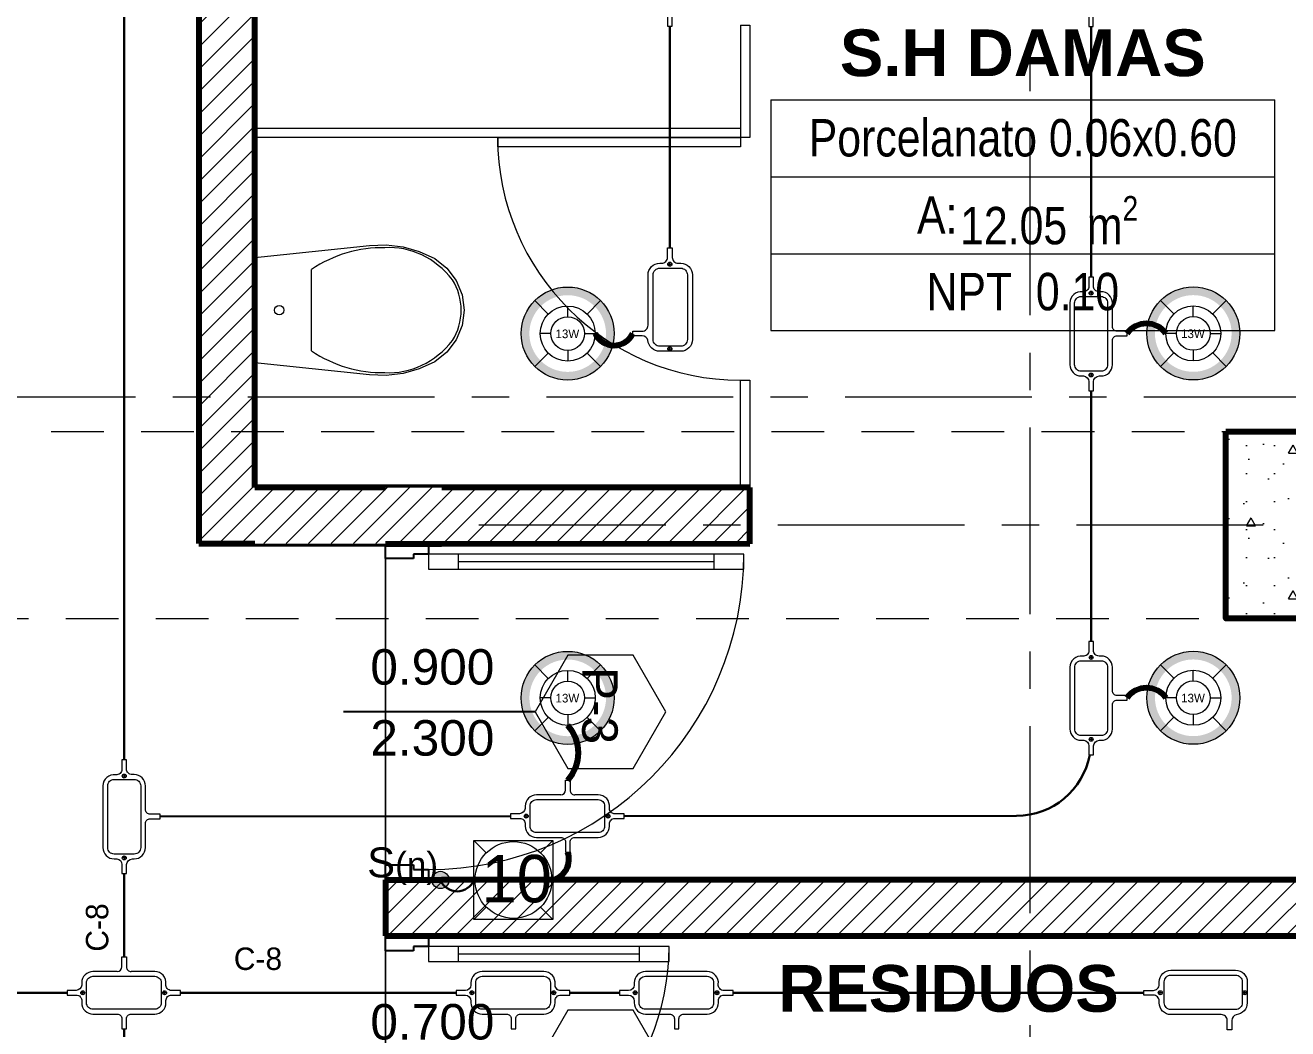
# Model space of a CAD drawing. Header units: inches. Extents: x -38 to 5698, y -33 to 92.
# Drawn here: x 47.355 to 50.736, y 15.802 to 18.487 of the extents above; entities that cross this region are included whole.
import ezdxf
from ezdxf.lldxf.tags import DXFTag

# ---------------------------------------------------------------- set-up
doc = ezdxf.new("R2010")
doc.units = ezdxf.units.IN
doc.header["$MEASUREMENT"] = 0
doc.set_wipeout_variables(frame=1)
for name, pattern in [('CONTINUA', [0]), ('Hidden Line', [0.195611, 0.141111, -0.0545]), ('Punto & Raya', [0.65, 0.5, -0.075, 0, -0.075]), ('Rayas', [0.282222, 0.141111, -0.141111]), ('Wipeout_Contour', [1, 0, -1])]:
    doc.linetypes.add(name, pattern=pattern)
for name, color, linetype, lineweight in [('00 IE CKTO ILUMINACION', 3, 'Continuous', 50), ('00 IE CKTO TOMAS', 111, 'Rayas', 18), ('01 IE LUM LED AD DN570C', 1, 'Continuous', 13), ('ALUMBRADO_CONDUIT', 30, 'CONDUIT1', 30), ('ALUMBRADO_PVC', 6, 'PVC1', 30), ('Bancas', 1, 'Continuous', 13), ('Cable Alumbrado', 150, 'Continuous', 30), ('CABLEADO EXT.', 3, 'PVCSUBT', 30), ('Simb_Alumbrado', 140, 'CONTINUA', 30)]:
    doc.layers.add(name, color=color, linetype=linetype, lineweight=lineweight)
for name, color, linetype in [('02 _ ARQ _ ALB _ Ejes Generales', 7, 'Continuous'), ('02 _ ARQ _ ZON _ Espacio.3D', 7, 'Continuous'), ('08 _ STR _ EXT _ 06 Columnas', 7, 'Continuous'), ('08 _ STR _ EXT _ 09 Vigas', 7, 'Continuous'), ('08 _ STR _ EXT _ 10 Vereda Exterior', 7, 'Continuous'), ('Estructura - 04 MURO', 7, 'Continuous'), ('Interior - Sanitarios', 7, 'Continuous'), ('Marcador - Secciones', 251, 'Continuous')]:
    doc.layers.add(name, color=color, linetype=linetype)
doc.styles.add('Annotative', font='arial.ttf')
doc.styles.add('Estilo_Generado_4', font='swisse.ttf')
doc.styles.add('Estilo_Generado_8', font='arialbd.ttf')
doc.styles.add('Estilo_Generado_9', font='ARIALN.TTF')
doc.styles.add('{18b73a54-fa43-428c-adcb-c1c7bbdf2c84}', font='Simplex.shx')
tags = doc.linetypes.add('CONDUIT', pattern='A,1.5,-0.210535,["con",{18b73a54-fa43-428c-adcb-c1c7bbdf2c84},S=0.2,R=0,X=0,Y=-0.065594],-0.702384', length=2.412919).pattern_tags.tags
tags[6] = DXFTag(74, 10)
tags = doc.linetypes.add('CONDUIT1', pattern='A,1,-0.19772,["con",{18b73a54-fa43-428c-adcb-c1c7bbdf2c84},S=0.2,R=0,X=0,Y=-0.065594],-0.593642', length=1.791362).pattern_tags.tags
tags[6] = DXFTag(74, 10)
tags = doc.linetypes.add('PVC1', pattern='A,1,-0.19772,["PVC",{18b73a54-fa43-428c-adcb-c1c7bbdf2c84},S=0.13,R=0,X=0,Y=-0.061851],-0.507647', length=1.705367).pattern_tags.tags
tags[6] = DXFTag(74, 10)
tags = doc.linetypes.add('PVCSUBT', pattern='A,0.6,-0.3,0.6,-0.075691,["PVC",Standard,S=0.2,R=0,X=0,Y=-0.093724],-0.621005', length=2.196696).pattern_tags.tags
tags[10] = DXFTag(74, 10)
pattern_1 = [(45, (0, 0), (-0.030052038, 0.030052038), [])]

# ---------------------------------------------------------------- blocks, each defined once
blk = doc.blocks.new('LUM DN570C')
at = {"layer": '01 IE LUM LED AD DN570C'}
h = blk.add_hatch(color=256, dxfattribs=at)
edge = h.paths.add_edge_path()
edge.add_arc((0, 0), 0.1344, 0, 360)
edge = h.paths.add_edge_path(flags=17)
edge.add_arc((0, 0), 0.1108, 0, 360)
for p, q in [((-0.0561, 0.0563), (-0.0949, 0.0952)), ((0.0561, 0.0563), (0.0949, 0.0952)), ((-0.0561, -0.0563), (-0.0949, -0.0952)), ((0.0561, -0.0563), (0.0949, -0.0952))]:
    blk.add_line(p, q, dxfattribs=at)
at = {"layer": '01 IE LUM LED AD DN570C', "ltscale": 0.4}
for p, q in [((0, 0.0487), (0, 0.0795)), ((-0.0487, 0), (-0.0795, 0)), ((0.0487, 0), (0.0795, 0)), ((0, -0.0487), (0, -0.0795))]:
    blk.add_line(p, q, dxfattribs=at)
at = {"layer": '01 IE LUM LED AD DN570C'}
for radius in [0.1344, 0.0795]:
    blk.add_circle((0, 0), radius, dxfattribs=at)
at = {"layer": '01 IE LUM LED AD DN570C', "ltscale": 0.4}
blk.add_circle((0, 0), 0.0487, dxfattribs=at)
at = {"color": 1, "linetype": 'ByBlock', "lineweight": 80, "insert": (-0.0353, 0.0117), "char_height": 0.025, "width": 0.622217, "attachment_point": 1}
blk.add_mtext('13W ', dxfattribs=at)
blk = doc.blocks.new('CAJA CONDULET TIPO X')
at = {"layer": 'Simb_Alumbrado', "lineweight": 13}
for p, q in [((78.5283, -4.1616), (78.5283, -4.1519)), ((78.5283, -4.1519), (78.5497, -4.1519)), ((78.5497, -4.1616), (78.5283, -4.1616))]:
    blk.add_line(p, q, dxfattribs=at)
for points in [[(78.6505, -4.1716, -0.414214), (78.6605, -4.1616), (78.6819, -4.1616), (78.6819, -4.1519), (78.6605, -4.1519, -0.414214), (78.6505, -4.1419), (78.6505, -4.0916, 0.414214), (78.6265, -4.0677), (78.6219, -4.0677, -0.414214), (78.6099, -4.0557), (78.6099, -4.0363), (78.6002, -4.0363), (78.6002, -4.056, -0.451917), (78.5867, -4.0678, 0.451917), (78.5597, -4.0916), (78.5597, -4.1419)], [(78.5597, -4.1716), (78.5597, -4.2235, 0.414214), (78.5837, -4.2475), (78.589, -4.2475, -0.334232), (78.6002, -4.2595), (78.6002, -4.2789), (78.6099, -4.2789), (78.6099, -4.2595, -0.455912), (78.6227, -4.2475), (78.6265, -4.2475, 0.414214), (78.6505, -4.2235), (78.6505, -4.1716)]]:
    blk.add_lwpolyline(points, format="xyb", dxfattribs=at)
for points in [[(78.6093, -4.0706), (78.6009, -4.0706)], [(78.6051, -4.0664), (78.6051, -4.0748)], [(78.6093, -4.2454), (78.6009, -4.2454)], [(78.6051, -4.2412), (78.6051, -4.2496)]]:
    blk.add_lwpolyline(points, dxfattribs=at)
blk.add_lwpolyline([(78.6403, -4.0916), (78.6403, -4.2235, -0.414214), (78.6265, -4.2373), (78.5837, -4.2373, -0.414214), (78.5699, -4.2235), (78.5699, -4.0916, -0.414214), (78.5837, -4.0779), (78.6265, -4.0779, -0.414214)], format="xyb", close=True, dxfattribs=at)
for centre in [(78.6051, -4.0706), (78.6051, -4.2454)]:
    blk.add_circle(centre, 0.00419, dxfattribs=at)
for centre, start, end in [((78.5497, -4.1419), 270, 0), ((78.5497, -4.1716), 0, 90)]:
    blk.add_arc(centre, 0.01, start, end, dxfattribs=at)
blk = doc.blocks.new('oval t')
at = {"layer": 'Simb_Alumbrado', "lineweight": 13}
blk.add_lwpolyline([(0.0141, 0.0102, -0.414214), (0.0041, 0.0202), (0.0041, 0.0416), (-0.0056, 0.0416), (-0.0056, 0.0202, -0.414214), (-0.0156, 0.0102), (-0.0659, 0.0102, 0.414214), (-0.0899, -0.0138), (-0.0899, -0.0183, -0.414214), (-0.1019, -0.0303), (-0.1213, -0.0303), (-0.1213, -0.04), (-0.1016, -0.04, -0.451917), (-0.0897, -0.0535, 0.451917), (-0.0659, -0.0805), (0.0659, -0.0805, 0.414214), (0.0899, -0.0566), (0.0899, -0.0512, -0.398753), (0.1019, -0.0401), (0.1213, -0.0401), (0.1213, -0.0304), (0.1019, -0.0304, -0.368669), (0.0899, -0.0176), (0.0899, -0.0138, 0.414214), (0.0659, 0.0102), (0.0141, 0.0102)], format="xyb", dxfattribs=at)
blk.add_lwpolyline([(-0.0659, 0), (0.0659, 0, -0.414214), (0.0797, -0.0138), (0.0797, -0.0566, -0.414214), (0.0659, -0.0703), (-0.0659, -0.0703, -0.414214), (-0.0797, -0.0566), (-0.0797, -0.0138, -0.414214)], format="xyb", close=True, dxfattribs=at)
for points in [[(-0.0911, -0.0352), (-0.0828, -0.0352)], [(-0.0869, -0.031), (-0.0869, -0.0394)], [(0.0837, -0.0352), (0.0921, -0.0352)], [(0.0879, -0.031), (0.0879, -0.0394)]]:
    blk.add_lwpolyline(points, dxfattribs=at)
for centre in [(-0.0869, -0.0352), (0.0879, -0.0352)]:
    blk.add_circle(centre, 0.00419, dxfattribs=at)
blk = doc.blocks.new('CAJA OVAL TIPO L')
at = {"layer": 'Simb_Alumbrado', "lineweight": 13}
blk.add_lwpolyline([(-0.0491, -0.079), (-0.0491, -0.0343, -0.380413), (-0.0258, -0.0088), (-0.0258, -0.0088, 0.341426), (-0.0164, 0.0033), (-0.0164, 0.0236), (-0.0063, 0.0236), (-0.0063, 0.0033, 0.414214), (0.0063, -0.0092), (0.1138, -0.0092, -0.414214), (0.1388, -0.0343), (0.1388, -0.0382, 0.414214), (0.1513, -0.0508), (0.1716, -0.0508), (0.1716, -0.0609), (0.1513, -0.0609, 0.414214), (0.1388, -0.0734), (0.1388, -0.079, -0.414214), (0.1138, -0.104), (-0.0241, -0.104, -0.414214), (-0.0491, -0.079, 0.414214)], format="xyb", dxfattribs=at)
blk.add_lwpolyline([(-0.0241, -0.0199), (0.1138, -0.0199, -0.414214), (0.1282, -0.0343), (0.1282, -0.079, -0.414214), (0.1138, -0.0934), (-0.0241, -0.0934, -0.414214), (-0.0384, -0.079), (-0.0384, -0.0343, -0.414214)], format="xyb", close=True, dxfattribs=at)
for points in [[(-0.0439, -0.0514), (-0.0439, -0.0602)], [(0.1367, -0.0514), (0.1367, -0.0602)], [(-0.0483, -0.0558), (-0.0395, -0.0558)], [(0.1323, -0.0558), (0.1411, -0.0558)]]:
    blk.add_lwpolyline(points, dxfattribs=at)
for centre in [(-0.0439, -0.0558), (0.1367, -0.0558)]:
    blk.add_circle(centre, 0.00438, dxfattribs=at)
blk = doc.blocks.new('ii3t')
at = {"layer": 'Simb_Alumbrado', "lineweight": 5}
h = blk.add_hatch(color=3, dxfattribs=at)
edge = h.paths.add_edge_path()
edge.add_arc((0, 0), 0.0164, 0, 360)
blk.add_circle((0, 0), 0.0164, dxfattribs=at)
blk = doc.blocks.new('100x100x80 adosado')
at = {"layer": 'Simb_Alumbrado', "lineweight": 13}
blk.add_lwpolyline([(-0.0768, 0.0788), (0.0194, 0.0788), (0.0194, -0.0174), (-0.0768, -0.0174)], close=True, dxfattribs=at)
at = {"layer": 'Simb_Alumbrado', "lineweight": 9}
for points in [[(-0.0768, 0.0788), (-0.0618, 0.0638)], [(0.0043, 0.0638), (0.0194, 0.0788)], [(-0.0768, -0.0174), (-0.0618, -0.0023)], [(0.0043, -0.0023), (0.0194, -0.0174)]]:
    blk.add_lwpolyline(points, dxfattribs=at)
blk.add_circle((-0.0287, 0.0307), 0.0467, dxfattribs=at)
at = {"layer": 'Simb_Alumbrado', "lineweight": 9, "insert": (-0.0677, 0.0612), "char_height": 0.05773, "attachment_point": 1}
blk.add_mtext_dynamic_manual_height_columns('10', width=0.119989, gutter_width=12.5, heights=[0], dxfattribs=at)

msp = doc.modelspace()

# ---------------------------------------------------------------- hatches: boundary and pattern name
at = {"layer": '08 _ STR _ EXT _ 06 Columnas', "linetype": 'Continuous', "lineweight": 9}
h = msp.add_hatch(dxfattribs=at)
h.set_pattern_fill('HORMIGÓN_EN_MASA_0002', style=0, pattern_type=2)
h.set_pattern_definition([(0, (0, 0), (0, 0.3897114), [0.024375, -0.200625]), (0, (0.1125, 0.19486), (0, 0.3897114), [0.024375, -0.200625]), (60, (0, 0), (-0.3375, 0.1948557), [0.024375, -0.200625]), (60, (0.225, 0), (-0.3375, 0.1948557), [0.024375, -0.200625]), (120, (0.02437, 0), (0.3375, 0.1948557), [0.024375, -0.200625]), (120, (0.24938, 0), (0.3375, 0.1948557), [0.024375, -0.200625]), (0, (0, 0.0375), (0, 0.075), [0, -0.075, 0, -0.1125]), (45, (0.0375, 0.0375), (-0.05303301, 0.05303301), [0, -0.05625, 0, -0.09375])])
h.paths.add_polyline_path([(50.57, 17.4), (50.57, 16.9), (51.07, 16.9), (51.07, 16.4), (51.57, 16.4), (51.57, 17.4)])
at = {"layer": '08 _ STR _ EXT _ 10 Vereda Exterior', "linetype": 'Continuous', "lineweight": 13}
h = msp.add_hatch(dxfattribs=at)
h.set_pattern_fill('RETÍCULA_100X100_0002', color=251, style=0, pattern_type=2)
h.set_pattern_definition([(360, (3.7574, 18.3027), (0, 2.53199), []), (90, (3.7574, 18.3027), (-3.6, 0), [])])
h.paths.add_polyline_path([(2.17, 3.6213), (4.2913, 1.5), (9.32, 1.5), (9.32, 6.5), (40.52, 6.5), (40.52, 1.5), (52.92, 1.5), (52.92, 19.0859), (51.57, 19.0859), (51.57, 7.2), (9.07, 7.2), (9.07, 7.85), (6.5201, 7.85, -0.414214), (6.2701, 8.1), (6.2701, 8.85, -0.414213), (6.5201, 9.1), (9.07, 9.1), (9.07, 12), (6.5201, 12, -0.414214), (6.2701, 12.25), (6.2701, 13, -0.414213), (6.5201, 13.25), (9.07, 13.25), (9.07, 16.15), (6.5201, 16.15, -0.414214), (6.2701, 16.4), (6.2701, 17.15, -0.414213), (6.5201, 17.4), (8.77, 17.4), (8.7706, 21.0499), (2.17, 21.0499)])

# ---------------------------------------------------------------- linework, layer by layer
at = {"layer": '02 _ ARQ _ ZON _ Espacio.3D', "color": 252, "linetype": 'Continuous', "lineweight": 13}
for p, q in [((49.3511, 18.2878), (49.3511, 17.6701)), ((49.3511, 18.2878), (50.7014, 18.2878)), ((50.7014, 17.6701), (50.7014, 18.2878)), ((49.3511, 18.0819), (50.7014, 18.0819)), ((49.3511, 17.876), (50.7014, 17.876)), ((49.3511, 17.6701), (50.7014, 17.6701))]:
    msp.add_line(p, q, dxfattribs=at)
at = {"layer": '02 _ ARQ _ ZON _ Espacio.3D', "color": 9, "linetype": 'Continuous', "lineweight": 5, "flags": 128}
for points in [[(47.97, 20.1), (47.97, 17.2499), (49.295, 17.2499), (49.295, 17.0999), (48.32, 17.0999), (48.32, 16.1999), (51.32, 16.1999), (51.32, 16.4), (51.07, 16.4), (51.07, 16.9), (50.57, 16.9), (50.57, 17.4), (51.32, 17.4), (51.32, 20.1)], [(48.47, 15.1499), (51.3199, 15.1499), (51.32, 16.0499), (48.32, 16.0499), (48.32, 15.3499), (48.47, 15.3499)]]:
    msp.add_lwpolyline(points, close=True, dxfattribs=at)
at = {"layer": '02 _ ARQ _ ZON _ Espacio.3D', "color": 254, "linetype": 'Continuous', "lineweight": 0, "flags": 128}
msp.add_lwpolyline([(37.77, 7.45), (43.67, 7.45), (43.67, 7.7), (44.07, 7.7), (44.07, 8.1), (44.32, 8.1), (44.32, 16.1), (44.07, 16.1), (44.07, 16.9), (43.47, 16.9), (43.47, 17.4), (44.57, 17.4), (44.57, 16.25), (45.7699, 16.25), (45.7699, 15.5372), (47.42, 15.5372), (47.42, 15.1937), (48.32, 15.1937), (48.32, 15.5372), (48.32, 17.1), (47.82, 17.1), (47.82, 19.05)], dxfattribs=at)
at = {"layer": '08 _ STR _ EXT _ 06 Columnas', "color": 7, "linetype": 'Continuous', "lineweight": 80, "flags": 128}
msp.add_lwpolyline([(50.57, 17.4), (51.57, 17.4), (51.57, 16.4), (51.07, 16.4), (51.07, 16.9), (50.57, 16.9)], close=True, dxfattribs=at)
at = {"layer": '08 _ STR _ EXT _ 09 Vigas', "color": 251, "linetype": 'Hidden Line', "lineweight": 13}
msp.add_line((44.57, 16.9), (51.07, 16.9), dxfattribs=at)
at = {"layer": 'ALUMBRADO_CONDUIT', "color": 30, "lineweight": 30, "ltscale": 0.4, "true_color": 0xf26722}
for p, q in [((47.62, 19.121), (47.62, 16.5211)), ((49.0812, 17.8917), (49.0812, 18.4852)), ((47.62, 16.2169), (47.62, 15.9942)), ((47.4669, 15.898), (47.2068, 15.898)), ((47.7711, 15.898), (48.5091, 15.898)), ((48.8133, 15.898), (48.9463, 15.898)), ((49.2505, 15.898), (50.3504, 15.898)), ((47.62, 15.8017), (47.62, 14.779))]:
    msp.add_line(p, q, dxfattribs=at)
for points in [[(50.2092, 17.8136), (50.2092, 18.4845)], [(50.2093, 16.8385), (50.2093, 17.5094)], [(47.7163, 16.37), (48.6546, 16.3708)]]:
    msp.add_lwpolyline(points, dxfattribs=at)
msp.add_lwpolyline([(48.9588, 16.371), (50.0094, 16.3719, 0.359584), (50.2056, 16.5343)], format="xyb", dxfattribs=at)
at = {"layer": 'CABLEADO EXT.', "color": 3, "lineweight": 80}
for centre, radius, start, end in [((50.3572, 17.6248), 0.0641, 36.0183, 143.9817), ((48.9313, 17.6862), 0.0556, 205.4571, 334.5429), ((50.3574, 16.6497), 0.0641, 36.0183, 143.9817), ((48.7279, 16.5403), 0.1083, 317.4287, 42.5713)]:
    msp.add_arc(centre, radius, start, end, dxfattribs=at)
at = {"layer": 'Estructura - 04 MURO', "color": 165, "linetype": 'Continuous', "lineweight": 25}
for p, q in [((48.395, 17.0599), (48.32, 17.0599)), ((48.435, 17.0719), (48.395, 17.0719)), ((48.395, 17.0719), (48.395, 17.0599)), ((48.32, 16.2399), (48.395, 16.2399)), ((48.395, 16.2399), (48.395, 16.2279)), ((48.395, 16.2279), (48.435, 16.2279)), ((48.395, 16.0099), (48.32, 16.0099)), ((48.435, 16.0219), (48.395, 16.0219)), ((48.395, 16.0219), (48.395, 16.0099))]:
    msp.add_line(p, q, dxfattribs=at)
at = {"layer": 'Estructura - 04 MURO', "color": 165, "linetype": 'Continuous', "lineweight": 15}
for p, q in [((49.279, 17.0719), (48.435, 17.0719)), ((48.435, 17.0719), (48.435, 17.0319)), ((48.515, 17.0319), (48.515, 17.0719)), ((49.199, 17.0719), (49.199, 17.0319)), ((49.279, 17.0319), (49.279, 17.0719)), ((48.435, 17.0319), (49.279, 17.0319)), ((49.079, 16.0219), (48.435, 16.0219)), ((48.435, 16.0219), (48.435, 15.9819)), ((48.515, 15.9819), (48.515, 16.0219)), ((48.999, 16.0219), (48.999, 15.9819)), ((49.079, 15.9819), (49.079, 16.0219)), ((48.435, 15.9819), (49.079, 15.9819))]:
    msp.add_line(p, q, dxfattribs=at)
at = {"layer": 'Estructura - 04 MURO', "color": 152, "linetype": 'Continuous', "lineweight": 25}
msp.add_line((48.72, 16.6499), (48.2075, 16.6499), dxfattribs=at)
at = {"layer": 'Estructura - 04 MURO', "color": 165, "linetype": 'Continuous', "lineweight": 15, "flags": 128}
for points in [[(48.515, 17.0519), (49.199, 17.0519)], [(48.515, 16.0019), (48.999, 16.0019)]]:
    msp.add_lwpolyline(points, dxfattribs=at)
at = {"layer": 'Estructura - 04 MURO', "color": 251, "linetype": 'Continuous', "lineweight": 13, "flags": 128}
for points in [[(49.07, 16.6499), (48.9825, 16.8014), (48.8075, 16.8014), (48.72, 16.6499), (48.8075, 16.4983), (48.9825, 16.4983)], [(49.07, 15.6999), (48.9825, 15.8515), (48.8075, 15.8515), (48.72, 15.6999), (48.8075, 15.5484), (48.9825, 15.5484)]]:
    msp.add_lwpolyline(points, close=True, dxfattribs=at)
at = {"layer": 'Estructura - 04 MURO', "color": 175, "linetype": 'Continuous', "lineweight": 15}
for centre, radius in [((48.435, 17.0719), 0.844), ((48.435, 16.0219), 0.644)]:
    msp.add_arc(centre, radius, 270.0004, 0.0004, dxfattribs=at)
at = {"layer": 'Interior - Sanitarios', "color": 175, "linetype": 'Continuous', "lineweight": 13}
for p, q in [((49.27, 18.4874), (49.295, 18.4874)), ((49.27, 18.4874), (49.27, 18.1874)), ((49.295, 18.4874), (49.295, 18.1874))]:
    msp.add_line(p, q, dxfattribs=at)
at = {"layer": 'Interior - Sanitarios', "color": 251, "linetype": 'Continuous', "lineweight": 13}
for p, q in [((48.1214, 17.7249), (48.1214, 17.8339)), ((48.1214, 17.616), (48.1214, 17.7249))]:
    msp.add_line(p, q, dxfattribs=at)
at = {"layer": 'Interior - Sanitarios', "color": 175, "linetype": 'Continuous', "lineweight": 13, "flags": 128}
msp.add_lwpolyline([(47.97, 18.1874), (47.97, 18.2124), (49.27, 18.2124)], dxfattribs=at)
at = {"layer": 'Interior - Sanitarios', "color": 7, "linetype": 'Continuous', "lineweight": 13, "flags": 128}
msp.add_lwpolyline([(49.27, 18.1624), (48.62, 18.1624), (48.62, 18.1874), (49.27, 18.1874)], close=True, dxfattribs=at)
at = {"layer": 'Interior - Sanitarios', "color": 251, "linetype": 'Continuous', "lineweight": 13, "flags": 128}
msp.add_lwpolyline([(48.3667, 17.8944), (48.4102, 17.8819), (48.4513, 17.8629), (48.4839, 17.8373), (48.5088, 17.8043), (48.5245, 17.766), (48.53, 17.7249), (48.5245, 17.6839), (48.5088, 17.6456), (48.4839, 17.6125), (48.4513, 17.5869), (48.4102, 17.5679), (48.3667, 17.5555), (48.3218, 17.55), (48.2766, 17.5516), (47.97, 17.584), (47.97, 17.8659), (48.2766, 17.8983), (48.3218, 17.8998)], close=True, dxfattribs=at)
at = {"layer": 'Interior - Sanitarios', "color": 175, "linetype": 'Continuous', "lineweight": 13, "flags": 128}
msp.add_lwpolyline([(49.295, 17.2499), (49.27, 17.2499), (49.27, 17.5374), (49.295, 17.5374)], close=True, dxfattribs=at)
at = {"layer": 'Interior - Sanitarios', "color": 251, "linetype": 'Continuous', "lineweight": 13}
msp.add_circle((48.035, 17.7249), 0.0127, dxfattribs=at)
at = {"layer": 'Interior - Sanitarios', "color": 175, "linetype": 'Continuous', "lineweight": 13}
msp.add_arc((49.27, 18.1874), 0.65, 180, 270, dxfattribs=at)
at = {"layer": 'Interior - Sanitarios', "color": 251, "linetype": 'Continuous', "lineweight": 13}
for centre, major_axis, start_param, end_param in [((48.3094, 17.4668), (0, 0.4253), 6.259569, 6.81259), ((48.3307, 17.6355), (0, 0.2569), 5.438328, 6.338917), ((48.4011, 17.7241), (0, 0.1385), 4.71825, 5.344893), ((48.4011, 17.7257), (0, 0.1385), 4.079884, 4.706528), ((48.3094, 17.983), (0, 0.4253), 2.61219, 3.165211), ((48.3307, 17.8144), (0, 0.2569), 3.085865, 3.986454)]:
    msp.add_ellipse(centre, major_axis=major_axis, ratio=0.875546, start_param=start_param, end_param=end_param, dxfattribs=at)

# ---------------------------------------------------------------- block references
at = {"xscale": 1.253906979044094, "yscale": 1.253906979044094, "zscale": 1.253906979044094, "rotation": 270}
for p in [(54.0198, 114.9342), (52.8322, 114.4614)]:
    msp.add_blockref('CAJA CONDULET TIPO X', p, dxfattribs=at)
at = {"layer": '01 IE LUM LED AD DN570C', "color": 1, "lineweight": 5, "xscale": 0.9263905751172247, "yscale": 0.9263905751172247, "zscale": 0.9263905751172247}
for p in [(48.8075, 17.6623), (50.4827, 17.6625), (48.8076, 16.6872), (50.4828, 16.6874)]:
    msp.add_blockref('LUM DN570C', p, dxfattribs=at)
at = {"layer": 'ALUMBRADO_CONDUIT', "linetype": 'CONDUIT', "lineweight": 30, "xscale": 1.253906979044094, "yscale": 1.253906979044094, "zscale": 1.253906979044094}
for p, rotation in [((49.0111, 17.6765), 90), ((50.5656, 15.828), 180)]:
    msp.add_blockref('CAJA OVAL TIPO L', p, dxfattribs=dict(at, rotation=rotation))
at = {"layer": 'Bancas', "color": 252, "true_color": 0x939598, "xscale": 1.253906979044094, "yscale": 1.253906979044094, "zscale": 1.253906979044094}
for p, rotation in [((49.0368, 18.6373), 90), ((50.2531, 18.6366), 270), ((50.2532, 17.6615), 270), ((50.2534, 16.6864), 270), ((47.6641, 16.369), 270), ((48.6612, 15.8538), 180), ((49.0984, 15.8538), 180)]:
    msp.add_blockref('oval t', p, dxfattribs=dict(at, rotation=rotation))

# ---------------------------------------------------------------- texts
at = {"layer": '00 IE CKTO ILUMINACION', "color": 3, "linetype": 'CONTINUA', "lineweight": 15}
msp.add_text('C-8', height=0.06, rotation=90.155, dxfattribs=at).set_placement((47.5775, 16.008))
msp.add_text('C-8', height=0.06, dxfattribs=at).set_placement((47.9135, 15.959))
at = {"layer": '02 _ ARQ _ ZON _ Espacio.3D', "color": 252, "lineweight": 25, "attachment_point": 2}
for s, insert, char_height, style in [('\\A1;{\\pqc;\\pt0;\\fArial|b1|i0|c0|p34;S.H DAMAS}', (50.0262, 18.4762), 0.125, 'Estilo_Generado_8'), ('\\A1;{\\pqc;\\pt0;\\fArial Narrow|b0|i0|c0|p34;}', (49.4493, 18.2672), 0.1, 'Estilo_Generado_9'), ('\\A1;{\\pqc;\\pt0;\\fArial Narrow|b0|i0|c0|p34;Porcelanato 0.06x0.60}', (50.0262, 18.2363), 0.1, 'Estilo_Generado_9'), ('\\A1;{\\pqc;\\pt0;\\fArial Narrow|b0|i0|c0|p34;A: }', (49.7971, 18.03), 0.1, 'Estilo_Generado_9'), ('\\A1;{\\pqc;\\pt0,0.3;\\fArial Narrow|b0|i0|c0|p34;12.05\\fArial Narrow|b0|i0|c0|p34;\\A1{\\H.66x;\\S^  ;}\\fArial Narrow|b0|i0|c0|p34; m\\fArial Narrow|b0|i0|c0|p34;\\A1{\\H.66x;\\S2^  ;}}', (50.0968, 18.0304), 0.1, 'Estilo_Generado_9'), ('\\A1;{\\pqc;\\pt0;\\fArial Narrow|b0|i0|c0|p34;}', (49.7664, 17.8554), 0.1, 'Estilo_Generado_9'), ('\\A1;{\\pqc;\\pt0;\\fArial Narrow|b0|i0|c0|p34;NPT  0.10}', (50.0262, 17.8246), 0.1, 'Estilo_Generado_9'), ('\\A1;{\\pqc;\\pt0;\\fArial|b1|i0|c0|p34;}', (50.2745, 16.0007), 0.125, 'Estilo_Generado_8'), ('\\A1;{\\pqc;\\pt0;\\fArial|b1|i0|c0|p34;RESIDUOS}', (49.8271, 15.9721), 0.125, 'Estilo_Generado_8')]:
    msp.add_mtext(s, dxfattribs=dict(at, insert=insert, char_height=char_height, style=style))
at = {"layer": 'Estructura - 04 MURO', "color": 251, "lineweight": 25, "char_height": 0.095, "attachment_point": 7, "style": 'Estilo_Generado_4'}
for s, insert, rotation in [('\\A1;{\\pql;\\pt0;\\fSwis721 Ex BT|b0|i0|c0|p34;0.900\\fSwis721 Ex BT|b0|i0|c0|p34;\\A1{\\H.66x;\\S^  ;}\\fSwis721 Ex BT|b0|i0|c0|p34;\\fSwis721 Ex BT|b0|i0|c0|p34;}', (48.2791, 16.6948), 0.0004), ('\\A1;{\\pql;\\pt0;\\fSwis721 Ex BT|b0|i0|c0|p34;P-3\\fSwis721 Ex BT|b0|i0|c0|p34;\\fSwis721 Ex BT|b0|i0|c0|p34;\\fSwis721 Ex BT|b0|i0|c0|p34;}', (48.845, 16.7697), 270.0004), ('\\A1;{\\pql;\\pt0;\\fSwis721 Ex BT|b0|i0|c0|p34;2.300\\fSwis721 Ex BT|b0|i0|c0|p34;\\A1{\\H.66x;\\S^  ;}\\fSwis721 Ex BT|b0|i0|c0|p34;\\fSwis721 Ex BT|b0|i0|c0|p34;}', (48.2791, 16.5049), 0.0004), ('\\A1;{\\pql;\\pt0;\\fSwis721 Ex BT|b0|i0|c0|p34;0.700\\fSwis721 Ex BT|b0|i0|c0|p34;\\A1{\\H.66x;\\S^  ;}\\fSwis721 Ex BT|b0|i0|c0|p34;\\fSwis721 Ex BT|b0|i0|c0|p34;}', (48.2791, 15.745), 0.0004)]:
    msp.add_mtext(s, dxfattribs=dict(at, insert=insert, rotation=rotation))

# ---------------------------------------------------------------- next in the draw order: wipeouts: each hides what was drawn before it
at = {"color": 254, "linetype": 'Wipeout_Contour', "lineweight": 0, "ltscale": 152.057372}
msp.add_wipeout([(47.97, 17.25), (47.82, 17.1), (47.97, 17.1)], dxfattribs=at).dxf.layer = 'Estructura - 04 MURO'
at = {"color": 254, "linetype": 'Wipeout_Contour', "lineweight": 0, "ltscale": 207.252359}
msp.add_wipeout([(48.47, 17.1), (49.295, 17.0999), (49.295, 17.2499), (48.47, 17.25)], dxfattribs=at).dxf.layer = 'Estructura - 04 MURO'
at = {"color": 254, "linetype": 'Wipeout_Contour', "lineweight": 0, "ltscale": 209.743868}
msp.add_wipeout([(48.47, 16.0499), (51.32, 16.0499), (51.32, 16.1999), (48.47, 16.1999)], dxfattribs=at).dxf.layer = 'Estructura - 04 MURO'

# ---------------------------------------------------------------- next in the draw order: hatches: boundary and pattern name
at = {"layer": 'Estructura - 04 MURO', "linetype": 'Continuous', "lineweight": 5}
h = msp.add_hatch(dxfattribs=at)
h.set_pattern_fill('LADRILLO_COMÚN_0002', color=252, style=0, pattern_type=2)
h.set_pattern_definition(pattern_1)
h.paths.add_polyline_path([(47.97, 17.25), (47.82, 17.1), (47.97, 17.1)])
h = msp.add_hatch(dxfattribs=at)
h.set_pattern_fill('LADRILLO_COMÚN_0002', color=252, style=0, pattern_type=2)
h.set_pattern_definition(pattern_1)
h.paths.add_polyline_path([(48.47, 17.1), (49.295, 17.0999), (49.295, 17.2499), (48.47, 17.25)])
h = msp.add_hatch(dxfattribs=at)
h.set_pattern_fill('LADRILLO_COMÚN_0002', color=252, style=0, pattern_type=2)
h.set_pattern_definition(pattern_1)
h.paths.add_polyline_path([(48.47, 16.0499), (51.32, 16.0499), (51.32, 16.1999), (48.47, 16.1999)])

# ---------------------------------------------------------------- next in the draw order: linework, layer by layer
at = {"layer": '02 _ ARQ _ ALB _ Ejes Generales', "color": 251, "linetype": 'Punto & Raya', "lineweight": 13}
msp.add_line((48.57, 17.15), (55.57, 17.15), dxfattribs=at)
at = {"layer": 'CABLEADO EXT.', "color": 3, "lineweight": 80}
msp.add_arc((48.7533, 16.2556), 0.0575, 284.8401, 19.2162, dxfattribs=at)
at = {"layer": 'Estructura - 04 MURO', "color": 7, "linetype": 'Continuous', "lineweight": 80, "flags": 128}
for points in [[(49.295, 17.0999), (49.295, 17.2499)], [(48.47, 17.1), (49.295, 17.0999)], [(51.32, 16.1999), (48.47, 16.1999)], [(48.47, 16.0499), (51.32, 16.0499)]]:
    msp.add_lwpolyline(points, dxfattribs=at)
at = {"layer": 'Marcador - Secciones', "color": 251, "linetype": 'Punto & Raya', "lineweight": 13}
msp.add_line((50.0454, 46.2111), (50.0454, 0.9472), dxfattribs=at)

# ---------------------------------------------------------------- next in the draw order: block references
at = {"layer": 'ALUMBRADO_CONDUIT', "linetype": 'PVC1', "lineweight": 35, "xscale": 2.199856799627834, "yscale": 2.199856799627834, "zscale": 2.199856799627834}
msp.add_blockref('100x100x80 adosado', (48.7254, 16.1323), dxfattribs=at)

# ---------------------------------------------------------------- next in the draw order: wipeouts: each hides what was drawn before it
at = {"color": 254, "linetype": 'Wipeout_Contour', "lineweight": 0, "ltscale": 205.686737}
msp.add_wipeout([(47.97, 17.25), (47.97, 20.1), (47.82, 20.1), (47.82, 17.25)], dxfattribs=at).dxf.layer = 'Estructura - 04 MURO'
at = {"color": 254, "linetype": 'Wipeout_Contour', "lineweight": 0, "ltscale": 204.050863}
msp.add_wipeout([(48.32, 16.1999), (48.32, 16.0499), (48.47, 16.0499), (48.47, 16.1999)], dxfattribs=at).dxf.layer = 'Estructura - 04 MURO'

# ---------------------------------------------------------------- next in the draw order: hatches: boundary and pattern name
at = {"layer": 'Estructura - 04 MURO', "linetype": 'Continuous', "lineweight": 5}
h = msp.add_hatch(dxfattribs=at)
h.set_pattern_fill('LADRILLO_COMÚN_0002', color=252, style=0, pattern_type=2)
h.set_pattern_definition(pattern_1)
h.paths.add_polyline_path([(47.97, 17.25), (47.97, 20.1), (47.82, 20.1), (47.82, 17.25)])
h = msp.add_hatch(dxfattribs=at)
h.set_pattern_fill('LADRILLO_COMÚN_0002', color=252, style=0, pattern_type=2)
h.set_pattern_definition(pattern_1)
h.paths.add_polyline_path([(48.32, 16.1999), (48.32, 16.0499), (48.47, 16.0499), (48.47, 16.1999)])

# ---------------------------------------------------------------- next in the draw order: linework, layer by layer
at = {"layer": '08 _ STR _ EXT _ 09 Vigas', "color": 251, "linetype": 'Hidden Line', "lineweight": 13}
msp.add_line((9.57, 17.4), (51.07, 17.4), dxfattribs=at)
at = {"layer": 'ALUMBRADO_PVC', "linetype": 'PVC1', "ltscale": 0.4}
msp.add_arc((48.5116, 16.217), 0.0479, 201.0033, 338.9967, dxfattribs=at)
at = {"layer": 'Estructura - 04 MURO', "color": 165, "linetype": 'Continuous', "lineweight": 25}
for p, q in [((48.32, 16.1999), (48.32, 16.2399)), ((48.435, 16.2279), (48.435, 16.1999)), ((48.435, 16.1999), (48.32, 16.1999)), ((48.32, 16.0499), (48.435, 16.0499)), ((48.32, 16.0099), (48.32, 16.0499)), ((48.435, 16.0499), (48.435, 16.0219))]:
    msp.add_line(p, q, dxfattribs=at)
at = {"layer": 'Estructura - 04 MURO', "color": 7, "linetype": 'Continuous', "lineweight": 80}
for p, q in [((48.32, 16.1999), (48.47, 16.1999)), ((48.32, 16.0499), (48.47, 16.0499))]:
    msp.add_line(p, q, dxfattribs=at)
at = {"layer": 'Estructura - 04 MURO', "color": 7, "linetype": 'Continuous', "lineweight": 80, "flags": 128}
msp.add_lwpolyline([(48.32, 16.1999), (48.32, 16.0499)], dxfattribs=at)
at = {"layer": 'Interior - Sanitarios', "color": 175, "linetype": 'Continuous', "lineweight": 13}
msp.add_line((49.295, 18.1874), (47.97, 18.1874), dxfattribs=at)
at = {"layer": 'Marcador - Secciones', "color": 251, "linetype": 'Punto & Raya', "lineweight": 13}
msp.add_line((46.3506, 17.4928), (56.7072, 17.4928), dxfattribs=at)

# ---------------------------------------------------------------- next in the draw order: block references
at = {"layer": 'Cable Alumbrado', "lineweight": 0, "xscale": 1.404578189384958, "yscale": 1.404578189384958, "zscale": 1.404578189384958}
msp.add_blockref('ii3t', (48.4669, 16.1999), dxfattribs=at)

# ---------------------------------------------------------------- next in the draw order: texts
at = {"layer": '00 IE CKTO TOMAS', "insert": (48.2707, 16.1866), "char_height": 0.08, "width": 0.768045, "attachment_point": 7, "style": 'Annotative'}
msp.add_mtext('S{\\H0.84375x;(n)}', dxfattribs=at)

# ---------------------------------------------------------------- next in the draw order: wipeouts: each hides what was drawn before it
at = {"color": 254, "linetype": 'Wipeout_Contour', "lineweight": 0, "ltscale": 153.245629}
msp.add_wipeout([(47.82, 17.1), (47.97, 17.25), (47.82, 17.25)], dxfattribs=at).dxf.layer = 'Estructura - 04 MURO'

# ---------------------------------------------------------------- next in the draw order: hatches: boundary and pattern name
at = {"layer": 'Estructura - 04 MURO', "linetype": 'Continuous', "lineweight": 5}
h = msp.add_hatch(dxfattribs=at)
h.set_pattern_fill('LADRILLO_COMÚN_0002', color=252, style=0, pattern_type=2)
h.set_pattern_definition(pattern_1)
h.paths.add_polyline_path([(47.82, 17.1), (47.97, 17.25), (47.82, 17.25)])

# ---------------------------------------------------------------- next in the draw order: linework, layer by layer
at = {"layer": 'Estructura - 04 MURO', "color": 7, "linetype": 'Continuous', "lineweight": 80, "flags": 128}
for points in [[(47.97, 17.25), (47.97, 20.1)], [(47.82, 19.05), (47.82, 17.1)], [(47.82, 17.1), (48.32, 17.1)]]:
    msp.add_lwpolyline(points, dxfattribs=at)

# ---------------------------------------------------------------- next in the draw order: wipeouts: each hides what was drawn before it
at = {"color": 254, "linetype": 'Wipeout_Contour', "lineweight": 0, "ltscale": 204.473865}
msp.add_wipeout([(48.32, 17.25), (47.97, 17.25), (47.97, 17.1), (48.32, 17.1)], dxfattribs=at).dxf.layer = 'Estructura - 04 MURO'

# ---------------------------------------------------------------- next in the draw order: hatches: boundary and pattern name
at = {"layer": 'Estructura - 04 MURO', "linetype": 'Continuous', "lineweight": 5}
h = msp.add_hatch(dxfattribs=at)
h.set_pattern_fill('LADRILLO_COMÚN_0002', color=252, style=0, pattern_type=2)
h.set_pattern_definition(pattern_1)
h.paths.add_polyline_path([(48.32, 17.25), (47.97, 17.25), (47.97, 17.1), (48.32, 17.1)])

# ---------------------------------------------------------------- next in the draw order: linework, layer by layer
at = {"layer": 'Estructura - 04 MURO', "color": 7, "linetype": 'Continuous', "lineweight": 80, "flags": 128}
msp.add_lwpolyline([(49.295, 17.2499), (47.97, 17.25)], dxfattribs=at)

# ---------------------------------------------------------------- next in the draw order: wipeouts: each hides what was drawn before it
at = {"color": 254, "linetype": 'Wipeout_Contour', "lineweight": 0, "ltscale": 205.417105}
msp.add_wipeout([(48.47, 17.25), (48.32, 17.25), (48.32, 17.1), (48.47, 17.1)], dxfattribs=at).dxf.layer = 'Estructura - 04 MURO'

# ---------------------------------------------------------------- next in the draw order: hatches: boundary and pattern name
at = {"layer": 'Estructura - 04 MURO', "linetype": 'Continuous', "lineweight": 5}
h = msp.add_hatch(dxfattribs=at)
h.set_pattern_fill('LADRILLO_COMÚN_0002', color=252, style=0, pattern_type=2)
h.set_pattern_definition(pattern_1)
h.paths.add_polyline_path([(48.47, 17.25), (48.32, 17.25), (48.32, 17.1), (48.47, 17.1)])

# ---------------------------------------------------------------- next in the draw order: wipeouts: each hides what was drawn before it
at = {"color": 254, "linetype": 'Wipeout_Contour', "lineweight": 0, "ltscale": 205.29916}
msp.add_wipeout([(48.32, 17.0999), (48.47, 17.0999), (48.47, 17.1), (48.32, 17.1)], dxfattribs=at).dxf.layer = 'Estructura - 04 MURO'

# ---------------------------------------------------------------- next in the draw order: hatches: boundary and pattern name
at = {"layer": 'Estructura - 04 MURO', "linetype": 'Continuous', "lineweight": 5}
h = msp.add_hatch(dxfattribs=at)
h.set_pattern_fill('LADRILLO_COMÚN_0002', color=252, style=0, pattern_type=2)
h.set_pattern_definition(pattern_1)
h.paths.add_polyline_path([(48.32, 17.0999), (48.47, 17.0999), (48.47, 17.1), (48.32, 17.1)])

# ---------------------------------------------------------------- next in the draw order: linework, layer by layer
at = {"layer": 'Estructura - 04 MURO', "color": 165, "linetype": 'Continuous', "lineweight": 25}
for p, q in [((48.32, 17.0999), (48.435, 17.0999)), ((48.32, 17.0599), (48.32, 17.0999)), ((48.435, 17.0999), (48.435, 17.0719))]:
    msp.add_line(p, q, dxfattribs=at)
at = {"layer": 'Estructura - 04 MURO', "color": 7, "linetype": 'Continuous', "lineweight": 80}
msp.add_line((48.32, 17.0999), (48.47, 17.0999), dxfattribs=at)
at = {"layer": 'Estructura - 04 MURO', "color": 7, "linetype": 'Continuous', "lineweight": 80, "flags": 128}
msp.add_lwpolyline([(48.47, 17.0999), (48.47, 17.1)], dxfattribs=at)

doc.saveas('drawing.dxf')
